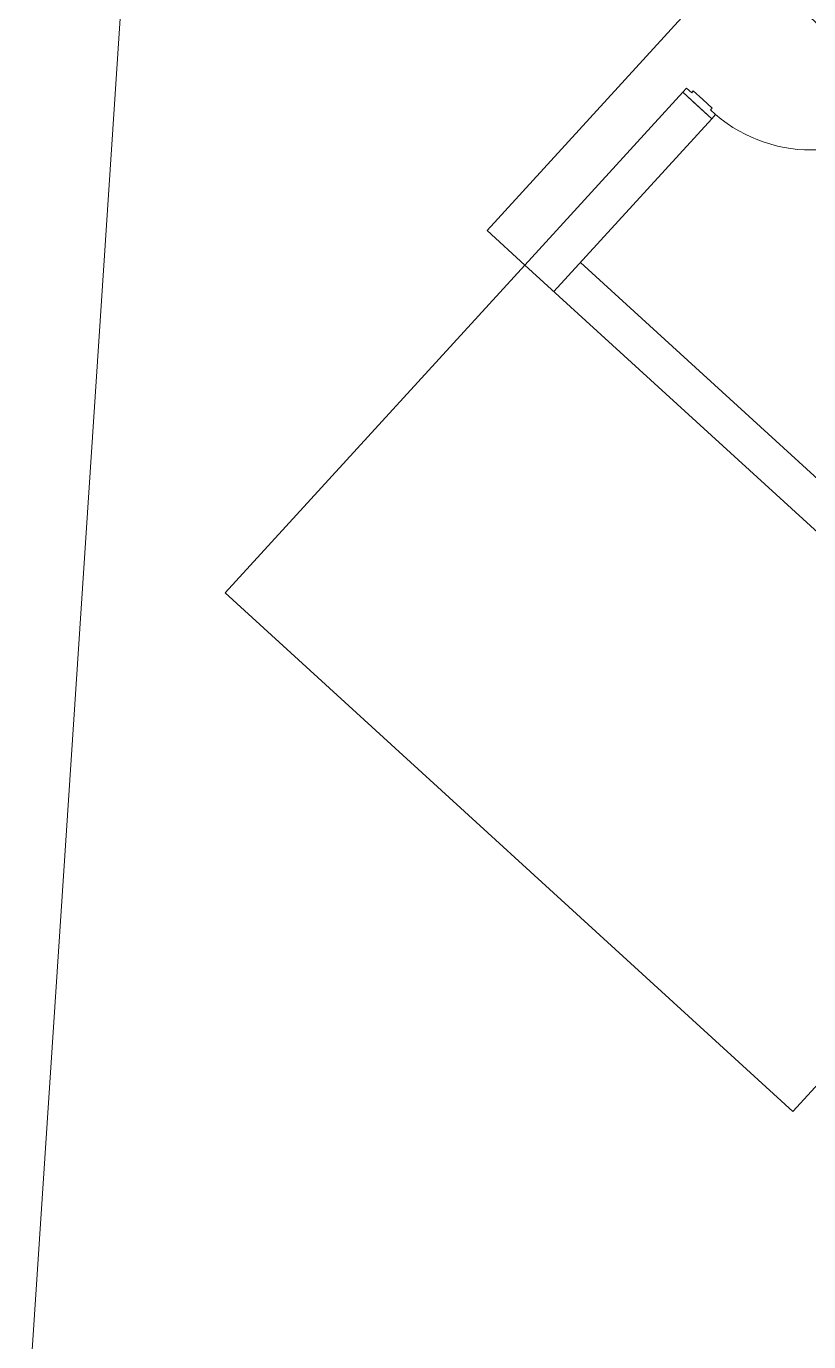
# Model space of a CAD drawing. Header units: metres. Extents: x 750 to 3116, y -341 to 1465.
# Drawn here: x 1551.8 to 1556.38, y 21.89 to 29.59 of the extents above; entities that cross this region are included whole.
import ezdxf

# ---------------------------------------------------------------- set-up
doc = ezdxf.new("R2010")
doc.units = ezdxf.units.M
for name, color, linetype, lineweight in [('A-Door', 254, 'Continuous', 5), ('Levels', 252, 'Continuous', 5), ('Vehicular Road', 253, 'Continuous', 20), ('Wall ext', 20, 'Continuous', 18)]:
    doc.layers.add(name, color=color, linetype=linetype, lineweight=lineweight)

# ---------------------------------------------------------------- blocks, each defined once
blk = doc.blocks.new('Door 900')
at = {"layer": 'A-Door'}
for points in [[(29934124.5, 12198490.8), (29934164.5, 12198490.8), (29934164.5, 12198476.4), (29934239.5, 12198476.4), (29934314.5, 12198476.4), (29934314.5, 12198490.8), (29934354.5, 12198490.8), (29934354.5, 12198524.4), (29934239.5, 12198524.4), (29934124.5, 12198524.4)], [(29934164.5, 12197672.1), (29934314.5, 12197672.1), (29934314.5, 12197657.7), (29934354.5, 12197657.7), (29934354.5, 12197624.1), (29934239.5, 12197624.1), (29934124.5, 12197624.1), (29934124.5, 12197657.7), (29934164.5, 12197657.7)]]:
    blk.add_lwpolyline(points, close=True, dxfattribs=at)
blk.add_lwpolyline([(29935187.3, 12197657.7), (29934354.5, 12197657.7), (29934354.5, 12197697.7), (29935185.1, 12197697.7)], dxfattribs=at)
blk.add_arc((29934327.5, 12197631), 860.2, 1.77694, 88.20242, dxfattribs=at)

msp = doc.modelspace()

# ---------------------------------------------------------------- linework, layer by layer
at = {"layer": 'Levels', "color": 252, "true_color": 0x939598}
for p, q in [((1554.4997, 28.3949), (1556.2535, 30.3143)), ((1554.4997, 28.3949), (1554.7212, 28.1925)), ((1552.9674, 26.2731), (1554.7212, 28.1925)), ((1552.9674, 26.2731), (1556.2895, 23.2377)), ((1556.2895, 23.2377), (1558.0433, 25.1571))]:
    msp.add_line(p, q, dxfattribs=at)
at = {"layer": 'Vehicular Road', "color": 252, "lineweight": 20, "true_color": 0x939598}
msp.add_lwpolyline([(1557.7611, 22.6245), (1555.279, 19.9079, -0.709085), (1551.8068, 21.3888), (1553.0928, 40.8674, -0.428302), (1555.8713, 43.1866), (1618.9907, 35.9732), (1682.2926, 27.1322, -0.390874), (1683.5825, 25.559), (1683.2046, 19.0975, 0.188493), (1683.5421, 18.0588), (1684.6242, 16.7391, -0.373088), (1684.5704, 14.7748), (1649.4709, -23.5443)], format="xyb", dxfattribs=at)
at = {"layer": 'Wall ext', "color": 252, "true_color": 0x939598}
for p, q in [((1554.7212, 28.1925), (1555.6453, 29.2039)), ((1555.6453, 29.2039), (1555.8151, 29.0488)), ((1554.891, 28.0374), (1555.8151, 29.0488)), ((1554.7212, 28.1925), (1558.0433, 25.1571)), ((1555.0461, 28.2072), (1558.0286, 25.4821))]:
    msp.add_line(p, q, dxfattribs=at)

# ---------------------------------------------------------------- block references
at = {"layer": 'A-Door', "color": 252, "true_color": 0x939598, "xscale": -0.0009999999999999998, "yscale": 0.001, "zscale": 0.001, "rotation": 137.582148417707}
msp.add_blockref('Door 900', (-12314.7787, 29226.2438), dxfattribs=at)

doc.saveas('drawing.dxf')
